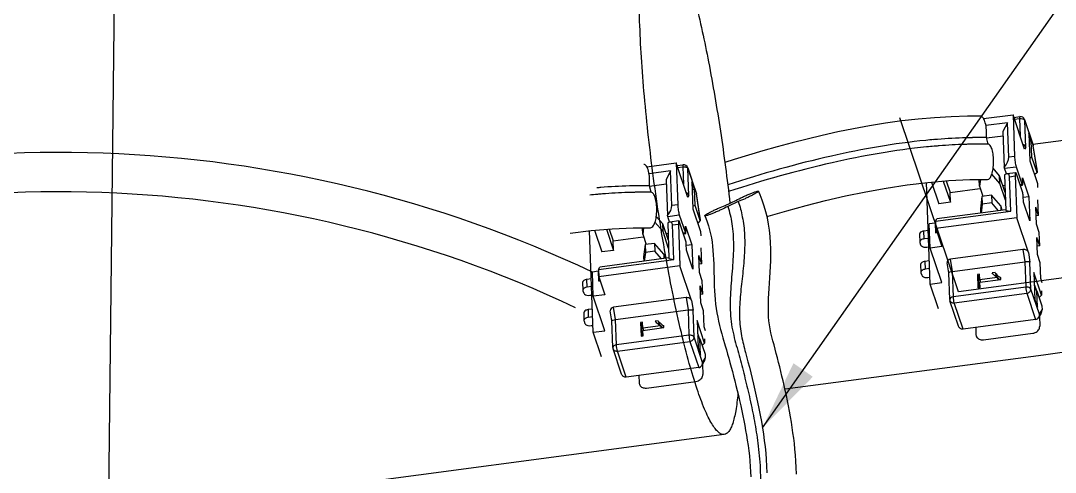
# Model space of a CAD drawing. Header units: millimetres. Extents: x 0 to 420, y 0 to 297.
# Drawn here: x 309.47 to 335.77, y 247.31 to 258.78 of the extents above; entities that cross this region are included whole.
import ezdxf

# ---------------------------------------------------------------- set-up
doc = ezdxf.new("R2010")
doc.units = ezdxf.units.MM
doc.header["$LTSCALE"] = 23.1
doc.layers.get('0').update_dxf_attribs({"linetype": 'CONTINUOUS'})
doc.layers.add('06___PRT_ALL_SURFS', color=7, linetype='CONTINUOUS')
doc.styles.get("Standard").update_dxf_attribs({"font": 'txt', "width": 0.7})
doc.dimstyles.get("Standard").update_dxf_attribs({"dimtxt": 2.2, "dimasz": 1.8, "dimexe": 1.5, "dimexo": 0.5, "dimtad": 1, "dimdec": 1, "dimzin": 0, "dimdsep": 46, "dimtxsty": 'Standard', "dimblk": '_FILLED', "dimcen": 0.09, "dimclrt": 5, "dimazin": 0, "dimtp": 0.01, "dimtm": 0.01, "dimtfac": 1, "dimtdec": 1, "dimtofl": 0, "dimtmove": 0, "dimatfit": 3, "dimldrblk": '_FILLED', "dimfxl": 1, "dimtolj": 1, "dimtzin": 0, "dimarcsym": 0})

# ---------------------------------------------------------------- blocks, each defined once
blk = doc.blocks.new('_FILLED')
at = {"color": 0, "linetype": 'ByBlock'}
blk.add_solid([(0, 0), (-1, 0.167), (-1, -0.167)], dxfattribs=at)

msp = doc.modelspace()

# ---------------------------------------------------------------- linework, layer by layer
at = {"color": 7, "linetype": 'Continuous'}
for p, q in [((333.945, 256.296), (334.692, 256.395)), ((334.692, 256.395), (334.731, 255.333)), ((334.987, 255.515), (334.692, 256.395)), ((334.551, 256.191), (334.002, 256.118)), ((334.551, 256.191), (334.436, 255.965)), ((334.583, 255.313), (334.551, 256.191)), ((334.715, 256.325), (334.865, 256.345)), ((334.986, 256.269), (335.204, 255.622)), ((334.015, 255.803), (334.44, 255.86)), ((334.436, 255.965), (334.47, 255.059)), ((335.093, 255.916), (335.118, 255.223)), ((335.156, 255.729), (335.093, 255.916)), ((335.196, 255.645), (336.599, 255.831)), ((332.815, 255.604), (332.789, 255.602)), ((333.628, 255.81), (333.611, 255.81)), ((333.628, 255.81), (333.611, 255.81)), ((333.653, 255.646), (333.629, 255.645)), ((333.66, 255.646), (333.653, 255.646)), ((333.66, 255.646), (333.653, 255.646)), ((334.008, 255.812), (333.986, 255.812)), ((334.014, 255.812), (334.008, 255.812)), ((334.014, 255.812), (334.008, 255.812)), ((334.056, 255.648), (334.014, 255.812)), ((335.156, 255.729), (335.1, 255.71)), ((335.171, 255.313), (335.156, 255.729)), ((335.204, 255.623), (335.205, 255.617)), ((335.205, 255.617), (335.206, 255.607)), ((335.295, 255.045), (335.205, 255.616)), ((335.171, 255.313), (335.116, 255.294)), ((335.301, 254.928), (335.171, 255.313)), ((325.384, 255.073), (326.131, 255.172)), ((326.131, 255.172), (326.17, 254.109)), ((326.427, 254.292), (326.131, 255.172)), ((326.155, 255.102), (326.304, 255.122)), ((326.426, 255.046), (326.643, 254.399)), ((334.35, 254.846), (334.187, 255.034)), ((334.526, 254.889), (334.477, 255.035)), ((334.771, 255.074), (334.925, 254.616)), ((335.118, 255.223), (335.311, 254.651)), ((335.297, 255.027), (335.295, 255.045)), ((325.991, 254.968), (325.442, 254.894)), ((325.991, 254.968), (325.876, 254.742)), ((326.023, 254.09), (325.991, 254.968)), ((334.357, 254.649), (334.153, 254.884)), ((334.357, 254.649), (334.35, 254.846)), ((334.493, 254.419), (334.35, 254.846)), ((334.477, 254.868), (334.51, 253.963)), ((334.759, 254.922), (334.534, 254.892)), ((334.634, 253.942), (334.602, 254.82)), ((334.749, 254.84), (334.788, 253.777)), ((334.932, 254.432), (334.778, 254.89)), ((334.937, 254.636), (334.931, 254.79)), ((334.931, 254.79), (335.092, 254.311)), ((335.301, 254.928), (335.238, 254.866)), ((335.297, 255.027), (335.301, 254.928)), ((325.068, 254.587), (325.051, 254.587)), ((325.067, 254.587), (325.051, 254.587)), ((325.447, 254.589), (325.425, 254.589)), ((325.453, 254.589), (325.447, 254.589)), ((325.453, 254.589), (325.447, 254.589)), ((325.496, 254.425), (325.453, 254.589)), ((325.455, 254.58), (325.88, 254.637)), ((325.876, 254.742), (325.909, 253.836)), ((326.532, 254.693), (326.558, 254)), ((326.595, 254.506), (326.532, 254.693)), ((326.595, 254.506), (326.54, 254.487)), ((326.611, 254.09), (326.595, 254.506)), ((331.999, 254.612), (332.53, 254.675)), ((332.585, 252.091), (332.49, 254.671)), ((332.621, 254.683), (332.806, 254.133)), ((332.92, 254.708), (333.1, 254.172)), ((332.992, 254.714), (333.091, 254.418)), ((333.091, 254.418), (333.85, 254.519)), ((333.597, 254.745), (334.042, 254.748)), ((333.842, 254.58), (333.835, 254.746)), ((333.863, 254.747), (333.842, 254.58)), ((333.842, 254.58), (333.927, 254.325)), ((334.5, 254.222), (334.357, 254.649)), ((334.434, 254.597), (334.486, 254.604)), ((334.877, 254.596), (334.933, 254.604)), ((335.311, 254.651), (335.315, 254.542)), ((324.255, 254.381), (324.229, 254.379)), ((325.092, 254.423), (325.069, 254.422)), ((325.099, 254.423), (325.092, 254.423)), ((325.099, 254.423), (325.092, 254.423)), ((326.643, 254.399), (326.645, 254.393)), ((326.645, 254.393), (326.645, 254.384)), ((326.735, 253.822), (326.645, 254.393)), ((333.1, 254.172), (333.091, 254.418)), ((333.903, 254.317), (333.863, 254.007)), ((334.142, 254.349), (333.903, 254.317)), ((333.903, 254.317), (333.91, 254.12)), ((334.142, 254.349), (334.149, 254.152)), ((334.378, 254.076), (334.142, 254.349)), ((334.954, 254.174), (334.948, 254.328)), ((335.092, 254.311), (334.953, 254.293)), ((335.092, 254.311), (335.115, 253.695)), ((326.611, 254.09), (326.555, 254.071)), ((326.558, 254), (326.75, 253.428)), ((326.74, 253.705), (326.611, 254.09)), ((327.378, 254.092), (327.644, 254.215)), ((327.707, 254.188), (327.441, 254.065)), ((334.508, 253.981), (332.754, 253.747)), ((333.1, 254.172), (332.806, 254.133)), ((333.863, 254.007), (333.867, 253.895)), ((333.91, 254.12), (333.881, 253.897)), ((334.149, 254.152), (333.91, 254.12)), ((334.319, 253.956), (334.149, 254.152)), ((334.378, 254.076), (334.382, 253.964)), ((334.414, 253.968), (334.378, 254.076)), ((335.115, 253.695), (334.954, 254.174)), ((335.287, 253.61), (335.271, 254.042)), ((335.341, 253.833), (335.271, 254.042)), ((335.341, 253.833), (335.326, 254.234)), ((325.789, 253.623), (325.627, 253.811)), ((325.966, 253.666), (325.916, 253.812)), ((326.211, 253.851), (326.365, 253.393)), ((326.736, 253.804), (326.735, 253.822)), ((326.736, 253.804), (326.74, 253.705)), ((332.719, 253.687), (334.634, 253.942)), ((332.719, 253.687), (332.754, 253.747)), ((334.788, 253.777), (332.726, 253.503)), ((334.51, 253.963), (334.634, 253.942)), ((335.084, 252.898), (334.788, 253.777)), ((335.341, 253.833), (335.279, 253.825)), ((324.06, 253.46), (324.245, 252.909)), ((324.359, 253.485), (324.54, 252.949)), ((324.431, 253.491), (324.531, 253.195)), ((325.037, 253.522), (325.481, 253.525)), ((325.281, 253.357), (325.275, 253.523)), ((325.303, 253.524), (325.281, 253.357)), ((325.797, 253.426), (325.593, 253.661)), ((325.797, 253.426), (325.789, 253.623)), ((325.933, 253.196), (325.789, 253.623)), ((325.916, 253.645), (325.949, 252.74)), ((326.199, 253.698), (325.973, 253.668)), ((326.073, 252.719), (326.041, 253.597)), ((326.188, 253.617), (326.227, 252.554)), ((326.372, 253.208), (326.218, 253.667)), ((326.377, 253.413), (326.371, 253.567)), ((326.371, 253.567), (326.532, 253.088)), ((326.74, 253.705), (326.678, 253.643)), ((332.71, 253.641), (332.563, 253.621)), ((332.585, 253.005), (332.563, 253.621)), ((332.71, 253.641), (332.719, 253.394)), ((332.719, 253.687), (332.726, 253.503)), ((332.726, 253.503), (332.88, 253.045)), ((335.357, 253.402), (335.287, 253.61)), ((323.438, 253.389), (323.969, 253.452)), ((324.024, 250.868), (323.929, 253.447)), ((324.531, 253.195), (325.289, 253.296)), ((324.54, 252.949), (324.531, 253.195)), ((325.281, 253.357), (325.367, 253.102)), ((325.94, 252.999), (325.797, 253.426)), ((325.873, 253.374), (325.926, 253.381)), ((326.316, 253.373), (326.373, 253.38)), ((326.75, 253.428), (326.754, 253.319)), ((332.314, 253.356), (332.321, 253.159)), ((332.535, 253.451), (332.423, 253.436)), ((332.542, 253.254), (332.43, 253.239)), ((332.719, 253.394), (332.76, 253.4)), ((335.315, 252.84), (335.299, 253.272)), ((335.369, 253.063), (335.299, 253.272)), ((335.369, 253.063), (335.357, 253.402)), ((324.54, 252.949), (324.245, 252.909)), ((325.342, 253.094), (325.302, 252.784)), ((325.581, 253.126), (325.342, 253.094)), ((325.342, 253.094), (325.349, 252.897)), ((325.589, 252.929), (325.349, 252.897)), ((325.581, 253.126), (325.589, 252.929)), ((325.818, 252.853), (325.581, 253.126)), ((325.758, 252.733), (325.589, 252.929)), ((326.394, 252.951), (326.388, 253.105)), ((326.532, 253.088), (326.393, 253.07)), ((326.555, 252.472), (326.394, 252.951)), ((326.532, 253.088), (326.555, 252.472)), ((326.78, 252.61), (326.766, 253.011)), ((332.321, 253.159), (332.323, 253.146)), ((332.323, 253.146), (332.343, 253.088)), ((332.5, 253.031), (332.55, 253.037)), ((332.88, 253.045), (332.585, 253.005)), ((332.879, 252.131), (332.585, 253.005)), ((334.943, 252.971), (333.102, 252.726)), ((335.369, 253.063), (335.307, 253.055)), ((324.158, 252.464), (326.073, 252.719)), ((325.947, 252.758), (324.194, 252.524)), ((325.302, 252.784), (325.306, 252.672)), ((325.349, 252.897), (325.321, 252.674)), ((325.818, 252.853), (325.822, 252.741)), ((325.854, 252.745), (325.818, 252.853)), ((325.949, 252.74), (326.073, 252.719)), ((326.726, 252.387), (326.71, 252.819)), ((326.78, 252.61), (326.71, 252.819)), ((332.563, 252.681), (332.451, 252.666)), ((335.385, 252.632), (335.315, 252.84)), ((324.149, 252.418), (324.002, 252.398)), ((324.149, 252.418), (324.158, 252.171)), ((324.158, 252.464), (324.194, 252.524)), ((324.158, 252.464), (324.165, 252.28)), ((326.227, 252.554), (324.165, 252.28)), ((326.523, 251.674), (326.227, 252.554)), ((326.78, 252.61), (326.718, 252.602)), ((332.342, 252.586), (332.349, 252.389)), ((332.57, 252.484), (332.459, 252.469)), ((333.058, 252.381), (333.018, 252.635)), ((333.151, 252.416), (334.992, 252.661)), ((335.4, 252.232), (335.385, 252.632)), ((323.974, 252.228), (323.863, 252.213)), ((324.025, 251.782), (324.002, 252.398)), ((324.158, 252.171), (324.2, 252.177)), ((324.165, 252.28), (324.319, 251.821)), ((326.796, 252.179), (326.726, 252.387)), ((326.808, 251.84), (326.796, 252.179)), ((332.349, 252.389), (332.351, 252.376)), ((332.351, 252.376), (332.371, 252.318)), ((332.529, 252.261), (332.578, 252.267)), ((333.083, 251.703), (333.058, 252.382)), ((333.84, 252.345), (333.785, 252.338)), ((333.785, 252.338), (333.798, 251.994)), ((333.785, 252.338), (333.813, 252.255)), ((333.837, 252.258), (333.813, 252.255)), ((333.813, 252.255), (333.823, 251.994)), ((333.845, 252.198), (333.84, 252.345)), ((334.291, 252.257), (333.845, 252.198)), ((333.845, 252.198), (333.864, 252.144)), ((333.848, 252.138), (334.382, 252.21)), ((334.234, 252.387), (334.16, 252.377)), ((334.262, 252.303), (334.233, 252.299)), ((334.234, 252.387), (334.262, 252.303)), ((334.291, 252.257), (334.31, 252.2)), ((334.382, 252.21), (334.381, 252.254)), ((335.222, 252.387), (335.248, 251.695)), ((335.415, 251.815), (335.222, 252.387)), ((335.435, 252.128), (335.4, 252.232)), ((323.753, 252.133), (323.76, 251.936)), ((323.76, 251.936), (323.762, 251.923)), ((323.762, 251.923), (323.782, 251.865)), ((323.981, 252.031), (323.87, 252.016)), ((326.754, 251.617), (326.738, 252.049)), ((326.808, 251.84), (326.738, 252.049)), ((332.585, 252.091), (332.879, 252.131)), ((332.795, 251.467), (332.585, 252.091)), ((333.798, 251.994), (333.853, 252.001)), ((333.853, 252.001), (333.848, 252.138)), ((335.234, 252.069), (335.276, 251.943)), ((335.237, 251.984), (335.295, 251.923)), ((335.311, 251.507), (335.295, 251.923)), ((335.295, 251.923), (335.425, 251.538)), ((335.411, 251.924), (335.415, 251.815)), ((323.94, 251.808), (323.989, 251.814)), ((324.319, 251.821), (324.025, 251.782)), ((324.319, 250.908), (324.025, 251.782)), ((326.383, 251.748), (324.542, 251.503)), ((326.808, 251.84), (326.746, 251.832)), ((326.824, 251.409), (326.754, 251.617)), ((333.306, 251.025), (333.089, 251.671)), ((335.248, 251.695), (335.311, 251.507)), ((335.415, 251.815), (335.353, 251.753)), ((323.781, 251.363), (323.789, 251.166)), ((324.002, 251.458), (323.891, 251.443)), ((324.498, 251.158), (324.458, 251.412)), ((324.59, 251.193), (326.432, 251.438)), ((326.839, 251.009), (326.824, 251.409)), ((335.407, 251.354), (335.346, 251.249)), ((335.425, 251.538), (335.429, 251.439)), ((323.789, 251.166), (323.791, 251.153)), ((323.791, 251.153), (323.81, 251.095)), ((324.01, 251.261), (323.898, 251.246)), ((324.523, 250.48), (324.498, 251.159)), ((325.279, 251.122), (325.225, 251.115)), ((325.225, 251.115), (325.238, 250.77)), ((325.225, 251.115), (325.253, 251.032)), ((325.285, 250.975), (325.279, 251.122)), ((325.674, 251.163), (325.6, 251.154)), ((325.674, 251.163), (325.702, 251.08)), ((326.662, 251.164), (326.687, 250.471)), ((326.854, 250.592), (326.662, 251.164)), ((335.264, 251.193), (333.423, 250.948)), ((335.361, 251.274), (335.37, 251.021)), ((323.968, 251.038), (324.018, 251.044)), ((324.024, 250.868), (324.319, 250.908)), ((324.234, 250.244), (324.024, 250.868)), ((325.277, 251.035), (325.253, 251.032)), ((325.253, 251.032), (325.262, 250.771)), ((325.73, 251.034), (325.285, 250.975)), ((325.285, 250.975), (325.303, 250.921)), ((325.287, 250.915), (325.822, 250.986)), ((325.292, 250.778), (325.287, 250.915)), ((325.702, 251.08), (325.673, 251.076)), ((325.73, 251.034), (325.75, 250.977)), ((325.822, 250.986), (325.82, 251.031)), ((326.673, 250.846), (326.716, 250.72)), ((326.874, 250.905), (326.839, 251.009)), ((333.743, 250.991), (333.75, 250.805)), ((333.939, 250.676), (335.191, 250.842)), ((325.238, 250.77), (325.292, 250.778)), ((326.677, 250.76), (326.735, 250.7)), ((326.75, 250.284), (326.735, 250.7)), ((326.735, 250.7), (326.864, 250.315)), ((326.854, 250.592), (326.792, 250.53)), ((326.85, 250.701), (326.854, 250.592)), ((324.746, 249.802), (324.528, 250.448)), ((326.687, 250.471), (326.75, 250.284)), ((326.864, 250.315), (326.868, 250.215)), ((326.847, 250.131), (326.785, 250.026)), ((326.8, 250.051), (326.809, 249.798)), ((326.704, 249.97), (324.863, 249.725)), ((325.182, 249.768), (325.189, 249.582)), ((325.379, 249.453), (326.631, 249.619)), ((327.353, 248.273), (284.576, 242.598))]:
    msp.add_line(p, q, dxfattribs=at)
at = {"color": 9, "linetype": 'Continuous'}
for p, q in [((334.731, 256.279), (334.859, 256.296)), ((334.859, 256.296), (334.875, 255.85)), ((335.015, 255.563), (334.99, 256.248)), ((334.99, 256.248), (335.206, 255.607)), ((335.015, 255.563), (334.987, 255.515)), ((335.297, 255.027), (335.206, 255.607)), ((334.731, 255.333), (334.583, 255.313)), ((326.17, 255.056), (326.298, 255.073)), ((326.298, 255.073), (326.315, 254.626)), ((334.477, 255.035), (334.771, 255.074)), ((326.455, 254.34), (326.43, 255.025)), ((326.43, 255.025), (326.645, 254.384)), ((334.602, 254.82), (334.749, 254.84)), ((334.925, 254.616), (334.872, 254.609)), ((326.455, 254.34), (326.427, 254.292)), ((326.736, 253.804), (326.645, 254.384)), ((326.17, 254.109), (326.023, 254.09)), ((325.916, 253.812), (326.211, 253.851)), ((326.041, 253.597), (326.188, 253.617)), ((326.365, 253.393), (326.312, 253.386)), ((332.43, 253.239), (332.423, 253.436)), ((334.943, 252.971), (334.992, 252.661)), ((332.451, 252.666), (332.459, 252.469)), ((333.151, 252.416), (333.102, 252.726)), ((335.084, 252.898), (335.122, 252.652)), ((333.175, 251.77), (333.151, 252.416)), ((334.992, 252.661), (335.016, 252.015)), ((335.147, 251.967), (335.122, 252.652)), ((323.87, 252.016), (323.863, 252.213)), ((335.016, 252.015), (333.175, 251.77)), ((335.363, 251.326), (335.147, 251.967)), ((326.383, 251.748), (326.432, 251.438)), ((326.523, 251.674), (326.562, 251.429)), ((333.199, 251.615), (335.04, 251.86)), ((333.423, 250.948), (333.199, 251.615)), ((335.04, 251.86), (335.264, 251.193)), ((323.891, 251.443), (323.898, 251.246)), ((324.59, 251.193), (324.542, 251.503)), ((326.432, 251.438), (326.455, 250.792)), ((326.587, 250.744), (326.562, 251.429)), ((335.363, 251.326), (335.429, 251.439)), ((324.614, 250.546), (324.59, 251.193)), ((326.455, 250.792), (324.614, 250.546)), ((324.639, 250.392), (326.48, 250.637)), ((326.48, 250.637), (326.704, 249.97)), ((326.802, 250.103), (326.587, 250.744)), ((324.863, 249.725), (324.639, 250.392)), ((326.802, 250.103), (326.868, 250.215))]:
    msp.add_line(p, q, dxfattribs=at)
at = {"color": 4, "linetype": 'Continuous'}
for p, q in [((338.091, 250.645), (335.464, 250.291)), ((335.464, 250.291), (328.897, 249.421))]:
    msp.add_line(p, q, dxfattribs=at)
at = {"color": 7, "linetype": 'Continuous'}
for points in [[(333.871, 256.355), (333.538, 256.355), (333.118, 256.343), (332.698, 256.318), (332.281, 256.282), (331.866, 256.235), (331.454, 256.178), (331.045, 256.112), (330.64, 256.038), (330.24, 255.956), (329.845, 255.869), (329.457, 255.776), (329.075, 255.679), (328.699, 255.577), (328.33, 255.473), (327.967, 255.365), (327.608, 255.254), (327.369, 255.178)], [(328.441, 253.807), (328.471, 253.816), (328.945, 253.954), (329.431, 254.087), (329.928, 254.213), (330.434, 254.33), (330.949, 254.437), (331.472, 254.532), (331.999, 254.612)], [(332.53, 254.675), (333.063, 254.72), (333.597, 254.745)], [(328.514, 252.252), (328.523, 252.393), (328.53, 252.537), (328.535, 252.684), (328.538, 252.835), (328.536, 252.989), (328.531, 253.144), (328.519, 253.301), (328.502, 253.459), (328.479, 253.616), (328.449, 253.772), (328.412, 253.925), (328.369, 254.074), (328.32, 254.22), (328.265, 254.358), (328.223, 254.452)], [(326.861, 253.829), (326.889, 253.763), (326.923, 253.67), (326.954, 253.572), (326.982, 253.471), (327.005, 253.369), (327.025, 253.265), (327.042, 253.159), (327.055, 253.052), (327.066, 252.943), (327.074, 252.832), (327.081, 252.72), (327.086, 252.608), (327.089, 252.495), (327.092, 252.381), (327.094, 252.267), (327.097, 252.153), (327.101, 252.039), (327.106, 251.924), (327.113, 251.811), (327.123, 251.698), (327.134, 251.586), (327.149, 251.474), (327.166, 251.364), (327.186, 251.255), (327.209, 251.147), (327.234, 251.041), (327.261, 250.936), (327.289, 250.833), (327.318, 250.731), (327.377, 250.525)], [(323.969, 253.452), (324.503, 253.497), (325.037, 253.522)], [(328.618, 250.547), (328.59, 250.651), (328.564, 250.754), (328.54, 250.854), (328.52, 250.954), (328.504, 251.054), (328.49, 251.156), (328.481, 251.262), (328.476, 251.371), (328.474, 251.484), (328.475, 251.601), (328.48, 251.723), (328.487, 251.85), (328.495, 251.98), (328.514, 252.252)], [(327.377, 250.525), (327.407, 250.421), (327.437, 250.315), (327.467, 250.207), (327.498, 250.097), (327.528, 249.985), (327.559, 249.871), (327.589, 249.755), (327.62, 249.635), (327.651, 249.513), (327.682, 249.388), (327.712, 249.262), (327.742, 249.133), (327.771, 249.004), (327.799, 248.876), (327.826, 248.749), (327.851, 248.624), (327.875, 248.5), (327.897, 248.377), (327.919, 248.252), (327.939, 248.125), (327.958, 247.994), (327.976, 247.861), (327.991, 247.726), (328.004, 247.592), (328.014, 247.46), (328.022, 247.327), (328.025, 247.195)], [(327.894, 250.352), (327.921, 250.25), (327.956, 250.116), (327.992, 249.98), (328.027, 249.841), (328.062, 249.698), (328.097, 249.552), (328.132, 249.402), (328.167, 249.249), (328.201, 249.091), (328.234, 248.93), (328.266, 248.765), (328.296, 248.601), (328.323, 248.438), (328.348, 248.277), (328.37, 248.119), (328.39, 247.961), (328.406, 247.801), (328.42, 247.637), (328.431, 247.468), (328.437, 247.297)], [(329.188, 247.264), (329.183, 247.431), (329.175, 247.593), (329.164, 247.75), (329.15, 247.898), (329.135, 248.041), (329.118, 248.181), (329.1, 248.317), (329.08, 248.453), (329.059, 248.589), (329.036, 248.725), (329.011, 248.861), (328.986, 248.996), (328.959, 249.129), (328.932, 249.26), (328.904, 249.388), (328.876, 249.513), (328.848, 249.635), (328.82, 249.755), (328.792, 249.873), (328.763, 249.989), (328.734, 250.104), (328.705, 250.217), (328.676, 250.329), (328.618, 250.547)]]:
    msp.add_lwpolyline(points, dxfattribs=at)
for centre, radius, start, end in [((334.88, 256.233), 0.113, 18.5418, 97.5815), ((334.005, 240.091), 15.726, 94.8566, 95.5691), ((334.058, 239.819), 15.834, 94.9627, 95.6707), ((333.975, 240.433), 15.382, 94.4789, 94.8552), ((334.027, 240.17), 15.481, 94.5871, 94.9612), ((333.903, 241.472), 14.341, 91.6019, 94.5172), ((333.956, 241.174), 14.475, 91.9268, 94.5203), ((333.933, 241.784), 13.864, 91.7558, 91.9165), ((333.88, 242.213), 13.6, 91.1307, 91.5894), ((333.928, 241.95), 13.698, 91.2495, 91.7565), ((333.876, 242.39), 13.422, 90.9256, 91.0588), ((333.874, 242.562), 13.251, 90.3293, 90.9266), ((333.922, 242.259), 13.39, 90.6091, 91.1211), ((333.92, 242.426), 13.222, 90.4079, 90.6084), ((333.872, 242.728), 13.084, 90.2075, 90.3283), ((333.872, 242.847), 12.966, 89.8056, 90.2079), ((333.919, 242.521), 13.127, 90.1974, 90.4079), ((333.919, 242.613), 13.036, 90.0086, 90.1973), ((333.873, 243.006), 12.807, 89.4939, 89.8054), ((333.919, 242.794), 12.855, 89.3892, 90.0096), ((326.319, 255.01), 0.113, 18.5418, 97.5815), ((325.415, 239.21), 15.382, 94.4789, 94.8552), ((325.343, 240.249), 14.341, 91.6019, 94.5172), ((325.319, 240.99), 13.6, 91.1307, 91.5894), ((325.316, 241.167), 13.422, 90.9256, 91.0588), ((325.313, 241.339), 13.251, 90.3293, 90.9266), ((325.312, 241.505), 13.084, 90.2075, 90.3283), ((325.311, 241.624), 12.966, 89.8056, 90.2079), ((325.312, 241.782), 12.807, 89.4939, 89.8054), ((325.498, 238.596), 15.834, 94.9627, 95.6707), ((325.467, 238.947), 15.481, 94.5871, 94.9612), ((325.396, 239.951), 14.475, 91.9268, 94.5203), ((325.373, 240.561), 13.864, 91.7558, 91.9165), ((325.368, 240.727), 13.698, 91.2495, 91.7565), ((325.361, 241.036), 13.39, 90.6091, 91.1211), ((325.359, 241.203), 13.222, 90.4079, 90.6084), ((325.359, 241.298), 13.127, 90.1974, 90.4079), ((325.358, 241.39), 13.036, 90.0086, 90.1973), ((325.358, 241.571), 12.855, 89.3892, 90.0096), ((334.603, 252.538), 0.414, 214.5294, 217.6111), ((334.63, 252.558), 0.448, 217.6106, 220.4373), ((334.648, 252.573), 0.471, 220.3752, 225.6927), ((334.585, 252.64), 0.437, 239.0585, 242.0439), ((333.196, 251.707), 0.113, 182.163, 198.4955), ((326.043, 251.315), 0.414, 214.5294, 217.6111), ((326.069, 251.335), 0.448, 217.6106, 220.4373), ((326.087, 251.35), 0.471, 220.3752, 225.6927), ((326.025, 251.417), 0.437, 239.0585, 242.0439), ((333.911, 250.89), 0.217, 268.6664, 277.5756), ((324.636, 250.484), 0.113, 182.163, 198.4955), ((325.35, 249.667), 0.217, 268.6664, 277.5756)]:
    msp.add_arc(centre, radius, start, end, dxfattribs=at)
at = {"color": 9, "linetype": 'Continuous'}
for centre in [(334.915, 256.245), (326.354, 255.022)]:
    msp.add_arc(centre, 0.0754, 2.1361, 18.4421, dxfattribs=at)
for radius in [31.825, 30.825]:
    msp.add_arc((310.429, 223.612), radius, 64.756, 157.5222)
at = {"color": 7, "linetype": 'Continuous'}
for centre, major_axis, ratio, start_param, end_param in [((334.434, 255.184), (0.12, 0.193), 0.458487, -1.966111, -0.596673), ((334.452, 254.692), (0.12, 0.193), 0.458487, -0.596673, 0.772766), ((325.874, 253.961), (0.12, 0.193), 0.458487, -1.966111, -0.596673), ((325.892, 253.468), (0.12, 0.193), 0.458487, -0.596673, 0.772766), ((334.973, 252.883), (0.113, -0.022), 0.768113, 0.407651, 1.978448), ((333.132, 252.638), (0.113, -0.022), 0.768113, 8.261633, 9.693917), ((326.413, 251.66), (0.113, -0.022), 0.768113, 0.407651, 1.978448), ((324.571, 251.415), (0.113, -0.022), 0.768113, 8.261633, 9.693917), ((335.318, 251.424), (0.025, 0.13), 0.829825, -1.976838, -1.302193), ((326.758, 250.201), (0.025, 0.13), 0.829825, -1.976838, -1.302193)]:
    msp.add_ellipse(centre, major_axis=major_axis, ratio=ratio, start_param=start_param, end_param=end_param, dxfattribs=at)
for points, knots in [([(326.665, 249.42), (326.592, 249.638), (326.449, 250.115), (326.171, 251.208), (325.855, 252.773), (325.544, 254.777), (325.349, 256.496), (325.246, 257.828), (325.2, 258.735), (325.185, 259.548), (325.2, 260.247), (325.239, 260.75), (325.289, 261.082), (325.331, 261.275), (325.38, 261.43), (325.436, 261.546), (325.498, 261.626), (325.553, 261.652), (325.578, 261.656)], [0, 0, 0, 0, 0.055202, 0.11989, 0.271062, 0.439072, 0.60759, 0.686894, 0.760275, 0.825984, 0.882456, 0.928443, 0.94721, 0.96308, 0.976047, 0.986207, 0.99391, 1, 1, 1, 1]), ([(326.266, 260.508), (326.401, 260.106), (326.653, 259.186), (326.978, 257.673), (327.269, 255.958), (327.428, 254.758), (327.497, 254.146)], [0, 0, 0, 0, 0.19625, 0.440529, 0.715151, 1, 1, 1, 1]), ([(334.014, 255.812), (334.019, 255.878), (334.02, 256.004), (334, 256.154), (333.967, 256.254), (333.937, 256.317), (333.897, 256.355), (333.871, 256.355)], [0, 0, 0, 0, 0.335504, 0.64016, 0.765341, 0.866723, 1, 1, 1, 1]), ([(332.478, 255.743), (331.671, 255.664), (329.968, 255.367), (328.309, 254.893), (327.441, 254.614)], [0, 0, 0, 0, 0.470939, 1, 1, 1, 1]), ([(332.494, 255.575), (331.687, 255.495), (329.986, 255.197), (328.329, 254.723), (327.462, 254.444)], [0, 0, 0, 0, 0.471112, 1, 1, 1, 1]), ([(334.042, 254.748), (334.064, 254.748), (334.1, 254.775), (334.13, 254.824), (334.163, 254.904), (334.19, 255.028), (334.203, 255.191), (334.195, 255.355), (334.172, 255.481), (334.141, 255.563), (334.113, 255.615), (334.079, 255.646), (334.056, 255.648)], [0, 0, 0, 0, 0.067295, 0.116126, 0.176147, 0.324634, 0.496261, 0.668619, 0.819141, 0.880486, 0.930762, 1, 1, 1, 1]), ([(335.015, 255.563), (335.012, 255.58), (334.994, 255.613), (334.963, 255.634), (334.945, 255.641)], [0, 0, 0, 0, 0.479898, 1, 1, 1, 1]), ([(334.731, 255.333), (334.732, 255.286), (334.743, 255.199), (334.758, 255.113), (334.771, 255.074)], [0, 0, 0, 0, 0.535302, 1, 1, 1, 1]), ([(325.453, 254.589), (325.459, 254.655), (325.459, 254.781), (325.439, 254.931), (325.406, 255.031), (325.377, 255.094), (325.337, 255.132), (325.31, 255.132)], [0, 0, 0, 0, 0.335504, 0.64016, 0.765341, 0.866723, 1, 1, 1, 1]), ([(334.759, 254.922), (334.756, 254.921), (334.752, 254.912), (334.748, 254.886), (334.748, 254.86), (334.749, 254.84)], [0, 0, 0, 0, 0.096162, 0.295273, 1, 1, 1, 1]), ([(334.778, 254.89), (334.775, 254.898), (334.772, 254.908), (334.763, 254.922), (334.759, 254.922)], [0, 0, 0, 0, 0.692617, 1, 1, 1, 1]), ([(334.925, 254.616), (334.927, 254.613), (334.928, 254.609), (334.931, 254.603), (334.933, 254.604)], [0, 0, 0, 0, 0.689833, 1, 1, 1, 1]), ([(334.933, 254.604), (334.936, 254.604), (334.937, 254.62), (334.937, 254.628), (334.937, 254.636)], [0, 0, 0, 0, 0.290187, 1, 1, 1, 1]), ([(325.481, 253.525), (325.504, 253.525), (325.539, 253.552), (325.569, 253.601), (325.603, 253.681), (325.63, 253.804), (325.643, 253.968), (325.635, 254.132), (325.611, 254.258), (325.581, 254.34), (325.552, 254.392), (325.518, 254.423), (325.496, 254.425)], [0, 0, 0, 0, 0.067295, 0.116126, 0.176147, 0.324634, 0.496261, 0.668619, 0.819141, 0.880486, 0.930762, 1, 1, 1, 1]), ([(326.455, 254.34), (326.451, 254.357), (326.433, 254.39), (326.402, 254.411), (326.385, 254.418)], [0, 0, 0, 0, 0.479898, 1, 1, 1, 1]), ([(327.644, 254.215), (327.7, 254.246), (327.789, 254.29), (327.912, 254.346), (328.005, 254.385), (328.087, 254.418), (328.147, 254.439), (328.184, 254.449), (328.203, 254.453), (328.215, 254.455), (328.223, 254.454), (328.223, 254.452)], [0, 0, 0, 0, 0.305138, 0.475786, 0.640099, 0.784684, 0.89782, 0.939684, 0.970648, 0.990396, 1, 1, 1, 1]), ([(328.223, 254.452), (328.224, 254.45), (328.221, 254.444), (328.213, 254.437), (328.2, 254.426), (328.171, 254.408), (328.123, 254.38), (328.053, 254.343), (327.971, 254.302), (327.855, 254.249), (327.766, 254.211), (327.707, 254.188)], [0, 0, 0, 0, 0.009312, 0.027929, 0.057085, 0.096584, 0.204044, 0.343078, 0.503899, 0.675097, 1, 1, 1, 1]), ([(334.948, 254.328), (334.948, 254.347), (334.944, 254.382), (334.937, 254.416), (334.932, 254.432)], [0, 0, 0, 0, 0.535313, 1, 1, 1, 1]), ([(327.441, 254.065), (327.49, 253.923), (327.566, 253.599), (327.597, 253.07), (327.563, 252.489), (327.505, 251.891), (327.495, 251.388), (327.545, 251), (327.606, 250.729), (327.677, 250.471), (327.747, 250.216), (327.815, 249.961), (327.904, 249.612), (328.01, 249.163), (328.123, 248.613), (328.217, 248.026), (328.279, 247.387), (328.275, 246.706), (328.154, 246.041), (327.901, 245.474), (327.578, 245.022), (327.26, 244.727), (326.974, 244.537), (326.605, 244.344), (326.03, 244.136), (325.302, 243.864), (324.653, 243.476), (324.179, 243.045), (323.855, 242.643), (323.571, 242.216), (323.321, 241.763), (323.143, 241.341), (323.036, 241.024), (322.963, 240.699), (322.964, 240.445), (322.977, 240.278)], [0, 0, 0, 0, 0.02763, 0.060731, 0.096929, 0.134282, 0.171199, 0.188905, 0.205869, 0.222139, 0.238188, 0.254326, 0.270648, 0.304283, 0.339073, 0.373621, 0.413277, 0.456866, 0.498372, 0.536374, 0.569767, 0.59973, 0.615376, 0.632722, 0.676081, 0.727436, 0.775247, 0.813758, 0.844415, 0.869764, 0.907969, 0.939043, 0.953824, 0.969292, 1, 1, 1, 1]), ([(326.17, 254.109), (326.172, 254.063), (326.182, 253.976), (326.198, 253.89), (326.211, 253.851)], [0, 0, 0, 0, 0.535302, 1, 1, 1, 1]), ([(326.861, 253.829), (326.861, 253.83), (326.864, 253.836), (326.872, 253.843), (326.885, 253.854), (326.914, 253.873), (326.962, 253.901), (327.032, 253.938), (327.114, 253.978), (327.23, 254.032), (327.319, 254.07), (327.378, 254.092)], [0, 0, 0, 0, 0.00938, 0.028087, 0.057322, 0.096881, 0.204409, 0.343441, 0.504204, 0.675306, 1, 1, 1, 1]), ([(327.441, 254.065), (327.385, 254.034), (327.295, 253.99), (327.173, 253.934), (327.08, 253.895), (326.998, 253.862), (326.938, 253.842), (326.901, 253.831), (326.881, 253.827), (326.87, 253.825), (326.862, 253.827), (326.861, 253.829)], [0, 0, 0, 0, 0.305331, 0.476076, 0.640453, 0.785044, 0.898118, 0.939923, 0.970809, 0.990467, 1, 1, 1, 1]), ([(327.707, 254.188), (327.752, 254.063), (327.828, 253.781), (327.88, 253.321), (327.87, 252.815), (327.817, 252.292), (327.754, 251.772), (327.727, 251.265), (327.777, 250.789), (327.856, 250.494), (327.894, 250.352)], [0, 0, 0, 0, 0.103092, 0.224751, 0.357444, 0.494574, 0.631283, 0.763362, 0.886535, 1, 1, 1, 1]), ([(326.199, 253.698), (326.196, 253.698), (326.191, 253.689), (326.188, 253.663), (326.188, 253.636), (326.188, 253.617)], [0, 0, 0, 0, 0.096162, 0.295273, 1, 1, 1, 1]), ([(326.218, 253.667), (326.215, 253.675), (326.211, 253.685), (326.202, 253.699), (326.199, 253.698)], [0, 0, 0, 0, 0.692617, 1, 1, 1, 1]), ([(326.365, 253.393), (326.366, 253.39), (326.367, 253.386), (326.371, 253.38), (326.373, 253.38)], [0, 0, 0, 0, 0.689833, 1, 1, 1, 1]), ([(326.388, 253.105), (326.387, 253.124), (326.383, 253.159), (326.377, 253.193), (326.372, 253.208)], [0, 0, 0, 0, 0.535313, 1, 1, 1, 1]), ([(326.373, 253.38), (326.376, 253.381), (326.376, 253.397), (326.377, 253.405), (326.377, 253.413)], [0, 0, 0, 0, 0.290187, 1, 1, 1, 1]), ([(332.423, 253.436), (332.395, 253.432), (332.348, 253.421), (332.313, 253.376), (332.314, 253.356)], [0, 0, 0, 0, 0.589845, 1, 1, 1, 1]), ([(332.43, 253.239), (332.402, 253.235), (332.355, 253.223), (332.32, 253.179), (332.321, 253.159)], [0, 0, 0, 0, 0.589844, 1, 1, 1, 1]), ([(332.343, 253.088), (332.346, 253.077), (332.368, 253.05), (332.426, 253.029), (332.475, 253.028), (332.5, 253.031)], [0, 0, 0, 0, 0.189855, 0.561266, 1, 1, 1, 1]), ([(332.451, 252.666), (332.423, 252.662), (332.376, 252.651), (332.341, 252.606), (332.342, 252.586)], [0, 0, 0, 0, 0.589845, 1, 1, 1, 1]), ([(334.992, 252.661), (335.02, 252.665), (335.06, 252.668), (335.103, 252.662), (335.119, 252.656), (335.122, 252.652)], [0, 0, 0, 0, 0.64735, 0.871502, 1, 1, 1, 1]), ([(332.459, 252.469), (332.431, 252.465), (332.383, 252.454), (332.348, 252.409), (332.349, 252.389)], [0, 0, 0, 0, 0.589846, 1, 1, 1, 1]), ([(333.058, 252.382), (333.058, 252.385), (333.067, 252.394), (333.097, 252.407), (333.128, 252.413), (333.151, 252.416)], [0, 0, 0, 0, 0.109297, 0.315632, 1, 1, 1, 1]), ([(323.863, 252.213), (323.835, 252.209), (323.787, 252.198), (323.752, 252.153), (323.753, 252.133)], [0, 0, 0, 0, 0.589845, 1, 1, 1, 1]), ([(332.371, 252.318), (332.375, 252.307), (332.396, 252.28), (332.454, 252.259), (332.503, 252.258), (332.529, 252.261)], [0, 0, 0, 0, 0.189855, 0.561266, 1, 1, 1, 1]), ([(334.291, 252.257), (334.278, 252.265), (334.23, 252.299), (334.186, 252.341), (334.16, 252.377)], [0, 0, 0, 0, 0.256111, 1, 1, 1, 1]), ([(334.234, 252.387), (334.242, 252.375), (334.278, 252.328), (334.323, 252.288), (334.361, 252.266)], [0, 0, 0, 0, 0.245239, 1, 1, 1, 1]), ([(323.87, 252.016), (323.842, 252.012), (323.794, 252), (323.76, 251.956), (323.76, 251.936)], [0, 0, 0, 0, 0.589844, 1, 1, 1, 1]), ([(323.782, 251.865), (323.786, 251.854), (323.807, 251.827), (323.866, 251.806), (323.914, 251.804), (323.94, 251.808)], [0, 0, 0, 0, 0.189855, 0.561266, 1, 1, 1, 1]), ([(323.891, 251.443), (323.863, 251.439), (323.815, 251.428), (323.781, 251.383), (323.781, 251.363)], [0, 0, 0, 0, 0.589845, 1, 1, 1, 1]), ([(326.432, 251.438), (326.46, 251.442), (326.499, 251.445), (326.542, 251.439), (326.558, 251.433), (326.562, 251.429)], [0, 0, 0, 0, 0.64735, 0.871502, 1, 1, 1, 1]), ([(323.898, 251.246), (323.87, 251.242), (323.823, 251.23), (323.788, 251.186), (323.789, 251.166)], [0, 0, 0, 0, 0.589846, 1, 1, 1, 1]), ([(323.81, 251.095), (323.814, 251.084), (323.836, 251.057), (323.894, 251.036), (323.942, 251.034), (323.968, 251.038)], [0, 0, 0, 0, 0.189855, 0.561266, 1, 1, 1, 1]), ([(324.498, 251.158), (324.498, 251.162), (324.506, 251.171), (324.537, 251.184), (324.567, 251.19), (324.59, 251.193)], [0, 0, 0, 0, 0.109297, 0.315632, 1, 1, 1, 1]), ([(325.73, 251.034), (325.718, 251.042), (325.669, 251.076), (325.626, 251.118), (325.6, 251.154)], [0, 0, 0, 0, 0.256111, 1, 1, 1, 1]), ([(325.674, 251.163), (325.682, 251.152), (325.717, 251.105), (325.762, 251.065), (325.8, 251.043)], [0, 0, 0, 0, 0.245239, 1, 1, 1, 1]), ([(333.423, 250.948), (333.398, 250.945), (333.345, 250.958), (333.314, 251.001), (333.306, 251.025)], [0, 0, 0, 0, 0.501828, 1, 1, 1, 1]), ([(335.255, 250.861), (335.288, 250.875), (335.346, 250.919), (335.371, 250.989), (335.37, 251.021)], [0, 0, 0, 0, 0.52904, 1, 1, 1, 1]), ([(333.756, 250.77), (333.765, 250.742), (333.809, 250.69), (333.873, 250.675), (333.906, 250.674)], [0, 0, 0, 0, 0.472032, 1, 1, 1, 1]), ([(324.863, 249.725), (324.838, 249.722), (324.785, 249.735), (324.754, 249.778), (324.746, 249.802)], [0, 0, 0, 0, 0.501828, 1, 1, 1, 1]), ([(326.695, 249.638), (326.728, 249.652), (326.785, 249.696), (326.811, 249.766), (326.809, 249.798)], [0, 0, 0, 0, 0.52904, 1, 1, 1, 1]), ([(325.196, 249.547), (325.205, 249.519), (325.248, 249.467), (325.312, 249.452), (325.345, 249.451)], [0, 0, 0, 0, 0.472032, 1, 1, 1, 1]), ([(327.353, 248.273), (327.329, 248.27), (327.272, 248.28), (327.193, 248.336), (327.112, 248.428), (327.028, 248.556), (326.94, 248.722), (326.81, 249.01), (326.723, 249.249), (326.665, 249.42)], [0, 0, 0, 0, 0.052876, 0.119094, 0.205817, 0.316032, 0.450917, 0.610398, 1, 1, 1, 1]), ([(327.7, 249.311), (327.687, 249.165), (327.663, 248.96), (327.613, 248.709), (327.573, 248.562), (327.527, 248.444), (327.477, 248.356), (327.421, 248.296), (327.375, 248.276), (327.353, 248.273)], [0, 0, 0, 0, 0.385234, 0.542565, 0.676082, 0.786069, 0.873889, 0.942868, 1, 1, 1, 1])]:
    msp.add_open_spline(points, degree=3, knots=knots, dxfattribs=at)
at = {"color": 9, "linetype": 'Continuous'}
for points, knots in [([(334.865, 256.345), (334.863, 256.345), (334.861, 256.339), (334.858, 256.323), (334.858, 256.308), (334.859, 256.296)], [0, 0, 0, 0, 0.096169, 0.295326, 1, 1, 1, 1]), ([(334.93, 256.292), (334.937, 256.29), (334.958, 256.283), (334.978, 256.27), (334.987, 256.256)], [0, 0, 0, 0, 0.291109, 1, 1, 1, 1]), ([(326.304, 255.122), (326.303, 255.121), (326.3, 255.116), (326.298, 255.1), (326.298, 255.084), (326.298, 255.073)], [0, 0, 0, 0, 0.096169, 0.295326, 1, 1, 1, 1]), ([(326.37, 255.069), (326.376, 255.067), (326.397, 255.06), (326.418, 255.047), (326.426, 255.033)], [0, 0, 0, 0, 0.291109, 1, 1, 1, 1]), ([(335.147, 251.967), (335.141, 251.986), (335.093, 252.017), (335.044, 252.018), (335.016, 252.015)], [0, 0, 0, 0, 0.421985, 1, 1, 1, 1]), ([(335.016, 252.015), (335.017, 251.987), (335.023, 251.935), (335.032, 251.883), (335.04, 251.86)], [0, 0, 0, 0, 0.535304, 1, 1, 1, 1]), ([(335.04, 251.86), (335.069, 251.864), (335.121, 251.887), (335.148, 251.942), (335.147, 251.967)], [0, 0, 0, 0, 0.530725, 1, 1, 1, 1]), ([(333.175, 251.77), (333.151, 251.766), (333.112, 251.757), (333.083, 251.719), (333.083, 251.703)], [0, 0, 0, 0, 0.589545, 1, 1, 1, 1]), ([(333.199, 251.615), (333.191, 251.638), (333.182, 251.69), (333.176, 251.742), (333.175, 251.77)], [0, 0, 0, 0, 0.464696, 1, 1, 1, 1]), ([(326.587, 250.744), (326.58, 250.763), (326.532, 250.793), (326.483, 250.795), (326.455, 250.792)], [0, 0, 0, 0, 0.421985, 1, 1, 1, 1]), ([(326.455, 250.792), (326.456, 250.764), (326.462, 250.712), (326.472, 250.66), (326.48, 250.637)], [0, 0, 0, 0, 0.535304, 1, 1, 1, 1]), ([(326.48, 250.637), (326.508, 250.641), (326.561, 250.664), (326.588, 250.719), (326.587, 250.744)], [0, 0, 0, 0, 0.530725, 1, 1, 1, 1]), ([(324.614, 250.546), (324.591, 250.543), (324.551, 250.533), (324.522, 250.496), (324.523, 250.48)], [0, 0, 0, 0, 0.589545, 1, 1, 1, 1]), ([(324.639, 250.392), (324.631, 250.415), (324.621, 250.466), (324.615, 250.518), (324.614, 250.546)], [0, 0, 0, 0, 0.464696, 1, 1, 1, 1])]:
    msp.add_open_spline(points, degree=3, knots=knots, dxfattribs=at)
for points in [[(334.859, 256.296), (334.882, 256.299), (334.907, 256.298), (334.93, 256.292)], [(334.987, 256.256), (334.988, 256.253), (334.989, 256.251), (334.99, 256.248)], [(326.298, 255.073), (326.322, 255.076), (326.347, 255.075), (326.37, 255.069)], [(326.426, 255.033), (326.428, 255.03), (326.429, 255.028), (326.43, 255.025)], [(333.089, 251.671), (333.094, 251.655), (333.106, 251.641), (333.12, 251.631)], [(333.12, 251.631), (333.131, 251.624), (333.144, 251.619), (333.157, 251.616)], [(333.157, 251.616), (333.17, 251.613), (333.185, 251.613), (333.199, 251.615)], [(324.528, 250.448), (324.534, 250.432), (324.546, 250.418), (324.559, 250.408)], [(324.559, 250.408), (324.57, 250.401), (324.583, 250.396), (324.596, 250.393)], [(324.596, 250.393), (324.61, 250.39), (324.624, 250.39), (324.639, 250.392)]]:
    msp.add_open_spline(points, degree=3, dxfattribs=at)
at = {"color": 7, "linetype": 'Continuous'}
for points in [[(334.477, 255.035), (334.474, 255.043), (334.472, 255.051), (334.47, 255.059)], [(325.916, 253.812), (325.914, 253.82), (325.911, 253.828), (325.909, 253.836)], [(334.354, 252.206), (334.342, 252.215), (334.33, 252.225), (334.319, 252.236)], [(335.264, 251.193), (335.297, 251.198), (335.329, 251.221), (335.346, 251.249)], [(335.346, 251.249), (335.359, 251.272), (335.365, 251.3), (335.363, 251.326)], [(325.794, 250.983), (325.781, 250.992), (325.769, 251.002), (325.758, 251.013)], [(335.191, 250.842), (335.213, 250.845), (335.235, 250.852), (335.255, 250.861)], [(333.75, 250.805), (333.75, 250.793), (333.752, 250.781), (333.756, 250.77)], [(326.785, 250.026), (326.799, 250.049), (326.805, 250.077), (326.802, 250.103)], [(326.704, 249.97), (326.736, 249.975), (326.769, 249.998), (326.785, 250.026)], [(325.189, 249.582), (325.19, 249.57), (325.192, 249.558), (325.196, 249.547)], [(326.631, 249.619), (326.653, 249.622), (326.675, 249.629), (326.695, 249.638)]]:
    msp.add_open_spline(points, degree=3, dxfattribs=at)
at = {"layer": '06___PRT_ALL_SURFS', "color": 7, "linetype": 'Continuous'}
for p, q in [((333.304, 251.895), (331.819, 256.314)), ((348.928, 253.968), (333.304, 251.895))]:
    msp.add_line(p, q, dxfattribs=at)

# ---------------------------------------------------------------- leaders
at = {"annotation_type": 0, "has_hookline": 1, "hookline_direction": 0}
for points, text_width in [([(298.952, 253.296), (302.465, 270.496), (304.265, 270.496)], 23.78), ([(328.323, 248.438), (341.498, 267.175), (343.298, 267.175)], 34.869), ([(311.536, 231.239), (311.93, 265.363), (313.73, 265.363)], 22.954)]:
    msp.add_leader(points, dimstyle='Standard', override={"dimgap": 0.625, "dimtad": 0}, dxfattribs=dict(at, text_width=text_width))

doc.saveas('drawing.dxf')
